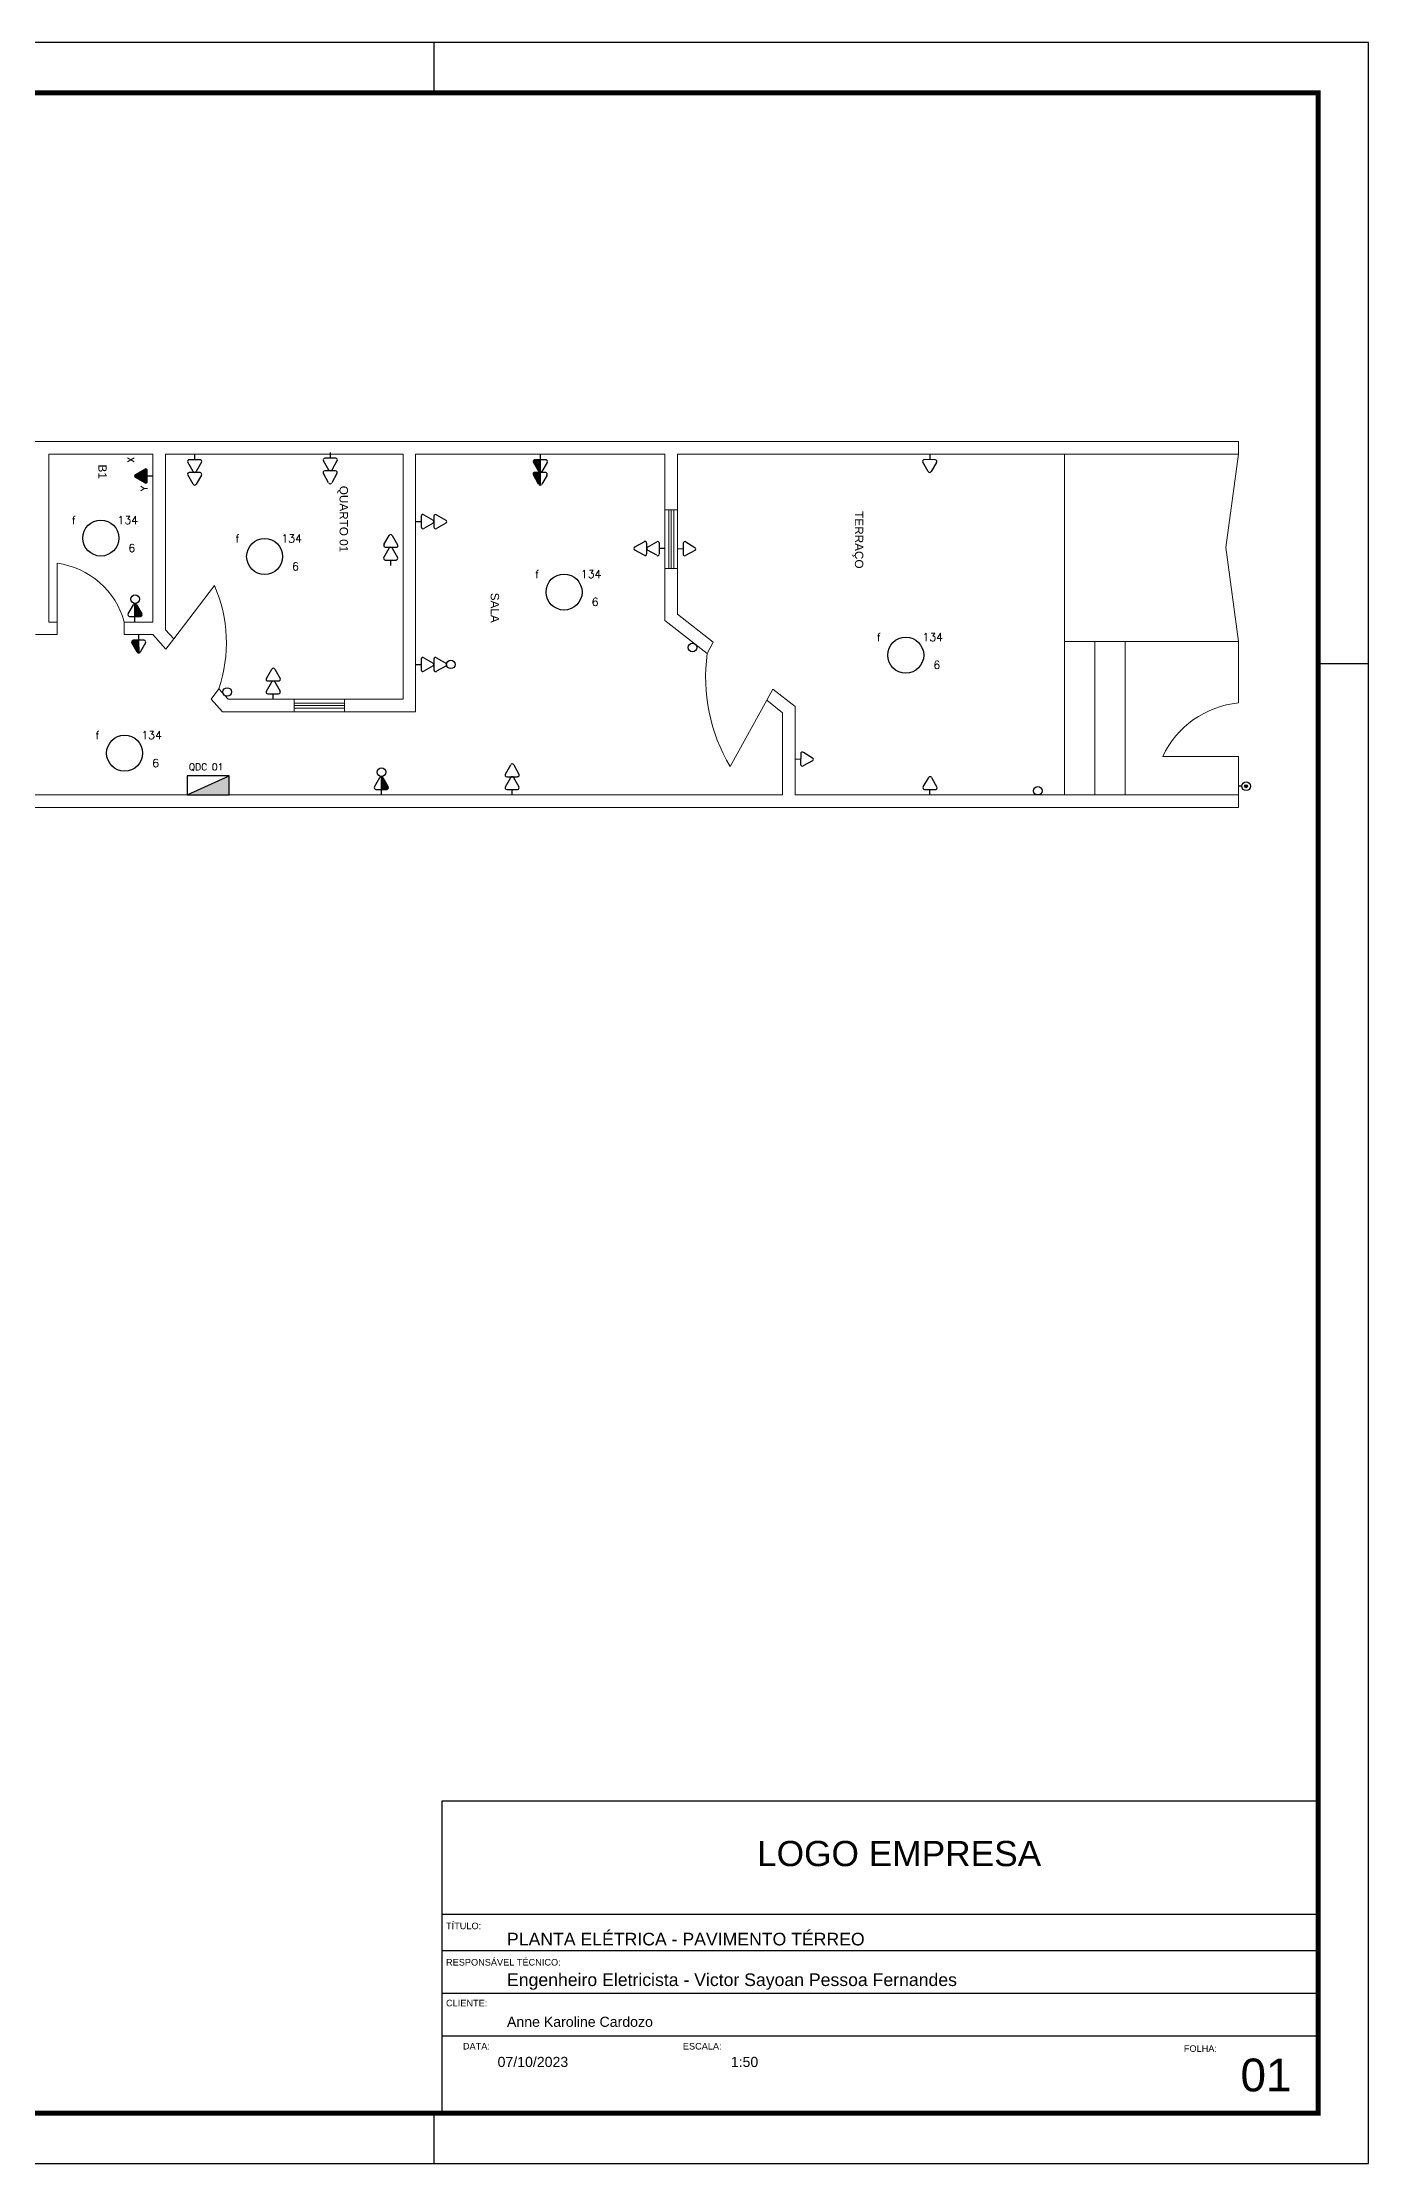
# Model space of a CAD drawing. Header units: metres. Extents: x 3280 to 6564, y 1577 to 3169.
# Drawn here: x 3299.74 to 3315.53, y 1576.5 to 1601.77 of the extents above; entities that cross this region are included whole.
import ezdxf
from ezdxf.enums import TextEntityAlignment as Align

# ---------------------------------------------------------------- set-up
doc = ezdxf.new("R2010")
doc.units = ezdxf.units.M
doc.linetypes.add('ACAD_ISO02W100', pattern=[15, 12, -3])
doc.linetypes.add('Contínuo', pattern=[0])
for name, color, linetype in [('ARQ-FOLHA', 7, 'Continuous'), ('ILUMINAÇÃO', 1, 'Contínuo'), ('INTERRUPTORES', 1, 'Continuous'), ('Quadros de Dist.', 1, 'Continuous'), ('TOMADAS-ENERGIA', 1, 'Continuous')]:
    doc.layers.add(name, color=color, linetype=linetype)
for name, color, linetype, lineweight in [('JANELA', 250, 'Continuous', 15), ('PAREDES', 7, 'Continuous', 5), ('PORTAS', 8, 'Continuous', 5)]:
    doc.layers.add(name, color=color, linetype=linetype, lineweight=lineweight)
doc.styles.add('arial', font='arial.ttf')
doc.styles.add('ROMANS', font='ROMANS.shx', dxfattribs={"width": 0.8, "height": 0.1})
doc.styles.get("Standard").update_dxf_attribs({"font": 'arial.ttf'})

# ---------------------------------------------------------------- blocks, each defined once
blk = doc.blocks.new('FOLHA A2')
at = {"layer": 'ARQ-FOLHA'}
for p, q in [((594, 0), (0, 0)), ((409, -10), (409, 0)), ((594, -420), (594, 0)), ((584, -123), (594, -123)), ((409, -420), (409, -410)), ((0, -420), (594, -420))]:
    blk.add_line(p, q, dxfattribs=at)
at = {"layer": 'ARQ-FOLHA', "const_width": 1}
blk.add_lwpolyline([(25, -410), (584, -410), (584, -10), (25, -10), (25, -410)], dxfattribs=at)
blk = doc.blocks.new('Ircamp08')
blk.add_line((0, 0.8), (0, 0))
for radius in [1.04, 0.36]:
    blk.add_circle((0, 1.84), radius)
at = {"linetype": 'Continuous'}
for points in [[(-0.36, 1.84), (-0.31, 1.66), (-0.31, 2.02)], [(-0.31, 2.02), (-0.18, 1.53), (-0.18, 2.15)], [(-0.18, 1.53), (-0.31, 2.02), (-0.31, 1.66)], [(-0.18, 2.15), (0, 1.48), (0, 2.2)], [(0, 1.48), (-0.18, 2.15), (-0.18, 1.53)], [(0, 2.2), (0.18, 1.53), (0.18, 2.15)], [(0.18, 1.53), (0, 2.2), (0, 1.48)], [(0.18, 2.15), (0.31, 1.66), (0.31, 2.02)], [(0.31, 1.66), (0.18, 2.15), (0.18, 1.53)], [(0.36, 1.84), (0.31, 2.02), (0.31, 1.66)]]:
    blk.add_solid(points, dxfattribs=at)
at = {"style": 'ROMANS', "flags": 8}
blk.add_attdef('009', text='', height=1.6, dxfattribs=at).set_placement((1.3, 3.14), align=Align.MIDDLE_CENTER)
blk = doc.blocks.new('A$C0BD3781F')
blk.add_circle((0.36, 0.36), 0.36)
at = {"style": 'ROMANS', "flags": 8}
for tag, p in [('001', (0.188, 0.472)), ('009', (0.502, 0.474)), ('020', (0.356, 0.232))]:
    blk.add_attdef(tag, text='', height=0.16, dxfattribs=at).set_placement(p, align=Align.MIDDLE_CENTER)
blk = doc.blocks.new('TEBAI01')
for p, q in [((-1.62, 1.95), (-0.35, 4.14)), ((-1.3, 1.32), (1.28, 1.32)), ((0, 0), (0, 1.32)), ((0.35, 4.14), (1.63, 1.92))]:
    blk.add_line(p, q)
for centre, start, end in [((-1.3, 1.71), 143.1332, 270.777), ((0, 3.97), 26.0479, 153.9521), ((1.3, 1.71), 267.1811, 32.5689)]:
    blk.add_arc(centre, 0.393, start, end)
at = {"style": 'ROMANS', "flags": 8}
for tag, p in [('020', (-5.03, 2.2)), ('001', (3.56, 2.23))]:
    blk.add_attdef(tag, text='', height=1.6, dxfattribs=at).set_placement(p, align=Align.MIDDLE_CENTER)
blk = doc.blocks.new('A$C8d71f97b')
at = {"layer": 'TOMADAS-ENERGIA'}
for p, q in [((0.27, 0.249), (0.333, 0.359)), ((0.351, 0.218), (0.351, 0.37)), ((0.369, 0.359), (0.432, 0.248)), ((0.27, 0.097), (0.333, 0.207)), ((0.286, 0.218), (0.415, 0.218)), ((0.286, 0.066), (0.415, 0.066)), ((0.351, 0.066), (0.351, 0.218)), ((0.351, 0), (0.351, 0.066)), ((0.369, 0.207), (0.432, 0.096))]:
    blk.add_line(p, q, dxfattribs=at)
for centre, start, end in [((0.351, 0.35), 26.0479, 153.9521), ((0.286, 0.238), 143.1332, 270.777), ((0.286, 0.086), 143.1332, 270.777), ((0.351, 0.198), 26.0479, 153.9521), ((0.416, 0.238), 267.1811, 32.5689), ((0.416, 0.086), 267.1811, 32.5689)]:
    blk.add_arc(centre, 0.0197, start, end, dxfattribs=at)
at = {"layer": 'TOMADAS-ENERGIA', "linetype": 'Continuous'}
for points in [[(0.351, 0.37), (0.432, 0.248), (0.361, 0.367)], [(0.432, 0.248), (0.351, 0.37), (0.436, 0.238)], [(0.351, 0.218), (0.436, 0.238), (0.351, 0.37)], [(0.369, 0.359), (0.361, 0.367), (0.432, 0.248)], [(0.436, 0.238), (0.351, 0.218), (0.433, 0.228)], [(0.415, 0.218), (0.433, 0.228), (0.351, 0.218)], [(0.351, 0.218), (0.432, 0.096), (0.361, 0.215)], [(0.432, 0.096), (0.351, 0.218), (0.436, 0.086)], [(0.351, 0.066), (0.436, 0.086), (0.351, 0.218)], [(0.436, 0.086), (0.351, 0.066), (0.433, 0.076)], [(0.415, 0.066), (0.433, 0.076), (0.351, 0.066)], [(0.369, 0.207), (0.361, 0.215), (0.432, 0.096)], [(0.433, 0.228), (0.415, 0.218), (0.425, 0.22)], [(0.433, 0.076), (0.415, 0.066), (0.425, 0.068)]]:
    blk.add_solid(points, dxfattribs=at)
at = {"layer": 'TOMADAS-ENERGIA', "style": 'ROMANS', "flags": 8}
for tag, p in [('020', (0.103, 0.11)), ('001', (0.52, 0.108))]:
    blk.add_attdef(tag, text='', height=0.08, dxfattribs=at).set_placement(p, align=Align.MIDDLE_CENTER)
blk = doc.blocks.new('A$C93b2c405')
at = {"layer": 'TOMADAS-ENERGIA'}
for p, q in [((0.252, 0.163), (0.188, 0.274)), ((0.334, 0.304), (0.205, 0.304)), ((0.269, 0.37), (0.269, 0.304)), ((0.35, 0.273), (0.287, 0.163)), ((0.251, 0.011), (0.188, 0.122)), ((0.334, 0.152), (0.205, 0.152)), ((0.35, 0.121), (0.287, 0.011))]:
    blk.add_line(p, q, dxfattribs=at)
for centre, start, end in [((0.205, 0.284), 87.1811, 212.5689), ((0.335, 0.284), 323.1332, 90.777), ((0.204, 0.132), 87.1811, 212.5689), ((0.269, 0.02), 206.0479, 333.9521), ((0.269, 0.172), 206.0479, 333.9521), ((0.334, 0.132), 323.1332, 90.777)]:
    blk.add_arc(centre, 0.0197, start, end, dxfattribs=at)
at = {"layer": 'TOMADAS-ENERGIA', "style": 'ROMANS', "flags": 8}
for tag, p in [('001', (0.091, 0.259)), ('020', (0.521, 0.26))]:
    blk.add_attdef(tag, text='', height=0.08, rotation=180, dxfattribs=at).set_placement(p, align=Align.MIDDLE_CENTER)
blk = doc.blocks.new('Ir1s01')
blk.add_circle((0, 1.02), 1.02)
at = {"style": 'ROMANS', "flags": 8}
blk.add_attdef('009', text='', height=1.6, dxfattribs=at).set_placement((1.81, 2.29), align=Align.MIDDLE_CENTER)
blk = doc.blocks.new('A$C5681756B')
at = {"layer": 'Quadros de Dist.'}
for p, q in [((0.951, 0.228), (0.452, 0.228)), ((0.452, 0.228), (0.452, 0)), ((0.452, 0), (0.951, 0.228)), ((0.951, 0), (0.951, 0.228)), ((0.452, 0), (0.951, 0))]:
    blk.add_line(p, q, dxfattribs=at)
at = {"layer": 'Quadros de Dist.', "linetype": 'Continuous'}
blk.add_solid([(0.951, 0.227), (0.452, 0), (0.951, 0)], dxfattribs=at)
at = {"layer": 'Quadros de Dist.', "style": 'ROMANS', "flags": 8}
for tag, p in [('020', (0.206, 0.334)), ('001', (1.041, 0.331))]:
    blk.add_attdef(tag, text='', height=0.16, dxfattribs=at).set_placement(p, align=Align.MIDDLE_CENTER)
blk = doc.blocks.new('TEMED02')
for p, q in [((-1.62, 1.95), (-0.35, 4.14)), ((-1.3, 1.32), (1.28, 1.32)), ((0, 1.32), (0, 4.36)), ((0, 0), (0, 1.32)), ((0.35, 4.14), (1.63, 1.92))]:
    blk.add_line(p, q)
for centre, start, end in [((-1.3, 1.71), 143.1332, 270.777), ((0, 3.97), 26.0479, 153.9521), ((1.3, 1.71), 267.1811, 32.5689)]:
    blk.add_arc(centre, 0.393, start, end)
at = {"linetype": 'Continuous'}
for points in [[(0, 4.36), (1.63, 1.92), (0.21, 4.3)], [(1.63, 1.92), (0, 4.36), (1.69, 1.72)], [(0, 1.32), (1.69, 1.72), (0, 4.36)], [(1.69, 1.72), (0, 1.32), (1.64, 1.52)], [(1.28, 1.32), (1.64, 1.52), (0, 1.32)], [(0.35, 4.14), (0.21, 4.3), (1.63, 1.92)], [(1.64, 1.52), (1.28, 1.32), (1.49, 1.37)]]:
    blk.add_solid(points, dxfattribs=at)
at = {"style": 'ROMANS', "flags": 8}
for tag, p in [('020', (-4.96, 2.19)), ('001', (3.39, 2.17))]:
    blk.add_attdef(tag, text='', height=1.6, dxfattribs=at).set_placement(p, align=Align.MIDDLE_CENTER)
blk = doc.blocks.new('TEALT03')
for p, q in [((-1.62, 1.95), (-0.35, 4.14)), ((-1.3, 1.32), (1.28, 1.32)), ((0, 0), (0, 1.32)), ((0.35, 4.14), (1.63, 1.92))]:
    blk.add_line(p, q)
for centre, start, end in [((-1.3, 1.71), 143.1332, 270.777), ((0, 3.97), 26.0479, 153.9521), ((1.3, 1.71), 267.1811, 32.5689)]:
    blk.add_arc(centre, 0.393, start, end)
at = {"linetype": 'Continuous'}
for points in [[(-1.69, 1.75), (1.28, 1.32), (-1.62, 1.95)], [(1.28, 1.32), (-1.69, 1.75), (-1.31, 1.32)], [(-1.66, 1.54), (-1.31, 1.32), (-1.69, 1.75)], [(-1.31, 1.32), (-1.66, 1.54), (-1.51, 1.38)], [(-1.62, 1.95), (1.49, 1.37), (-0.35, 4.14)], [(1.49, 1.37), (-1.62, 1.95), (1.28, 1.32)], [(-0.35, 4.14), (1.64, 1.52), (-0.21, 4.3)], [(1.64, 1.52), (-0.35, 4.14), (1.49, 1.37)], [(-0.21, 4.3), (1.69, 1.72), (0, 4.36)], [(1.69, 1.72), (-0.21, 4.3), (1.64, 1.52)], [(0, 4.36), (1.63, 1.92), (0.21, 4.3)], [(1.63, 1.92), (0, 4.36), (1.69, 1.72)], [(0.35, 4.14), (0.21, 4.3), (1.63, 1.92)]]:
    blk.add_solid(points, dxfattribs=at)
at = {"style": 'ROMANS', "flags": 8}
for tag, p in [('020', (-4.82, 2.03)), ('001', (3.51, 2.07))]:
    blk.add_attdef(tag, text='', height=1.6, dxfattribs=at).set_placement(p, align=Align.MIDDLE_CENTER)

msp = doc.modelspace()

# ---------------------------------------------------------------- linework, layer by layer
at = {"layer": 'ARQ-FOLHA'}
for p, q in [((3314.933, 1580.822), (3304.496, 1580.822)), ((3304.496, 1580.822), (3304.496, 1577.105)), ((3314.933, 1579.47), (3304.496, 1579.47)), ((3304.496, 1579.1), (3304.496, 1579.1)), ((3314.933, 1579.037), (3304.496, 1579.037)), ((3304.496, 1578.531), (3304.496, 1578.531)), ((3314.933, 1578.528), (3304.496, 1578.528)), ((3314.933, 1578.02), (3304.496, 1578.02))]:
    msp.add_line(p, q, dxfattribs=at)
at = {"layer": 'JANELA'}
for p, q in [((3307.154, 1596.201), (3307.304, 1596.201)), ((3307.154, 1595.501), (3307.304, 1595.501)), ((3302.738, 1593.945), (3302.738, 1593.795)), ((3303.338, 1593.945), (3303.338, 1593.795))]:
    msp.add_line(p, q, dxfattribs=at)
at = {"layer": 'JANELA', "linetype": 'ACAD_ISO02W100'}
for p, q in [((3307.199, 1596.201), (3307.199, 1595.501)), ((3307.229, 1596.201), (3307.229, 1595.501)), ((3307.259, 1596.201), (3307.259, 1595.501)), ((3303.338, 1593.9), (3302.738, 1593.9)), ((3303.338, 1593.87), (3302.738, 1593.87)), ((3303.338, 1593.84), (3302.738, 1593.84))]:
    msp.add_line(p, q, dxfattribs=at)
at = {"layer": 'PAREDES'}
for p, q in [((3304.184, 1597.015), (3297.205, 1597.015)), ((3301.054, 1596.865), (3299.814, 1596.865)), ((3301.054, 1596.865), (3299.814, 1596.865)), ((3299.814, 1596.865), (3299.814, 1594.865)), ((3301.054, 1594.865), (3301.054, 1596.865)), ((3304.034, 1596.865), (3301.204, 1596.865)), ((3304.034, 1596.865), (3301.204, 1596.865)), ((3301.204, 1594.773), (3301.204, 1596.865)), ((3304.034, 1596.865), (3304.034, 1593.945)), ((3307.154, 1597.015), (3304.184, 1597.015)), ((3307.154, 1596.865), (3304.184, 1596.865)), ((3304.184, 1596.865), (3304.184, 1593.795)), ((3311.914, 1597.015), (3307.154, 1597.015)), ((3307.154, 1596.865), (3307.154, 1594.885)), ((3311.914, 1596.865), (3307.304, 1596.865)), ((3307.304, 1596.865), (3307.304, 1594.958)), ((3313.984, 1597.015), (3311.914, 1597.015)), ((3313.984, 1596.865), (3311.914, 1596.865)), ((3311.914, 1596.865), (3311.914, 1592.805)), ((3313.984, 1596.865), (3313.984, 1597.015)), ((3299.814, 1594.865), (3299.914, 1594.865)), ((3299.914, 1594.865), (3299.914, 1594.715)), ((3301.054, 1594.865), (3300.714, 1594.865)), ((3300.714, 1594.865), (3300.714, 1594.715)), ((3307.658, 1594.489), (3307.154, 1594.885)), ((3307.729, 1594.624), (3307.304, 1594.958)), ((3299.814, 1594.715), (3299.655, 1594.715)), ((3299.814, 1594.715), (3299.914, 1594.715)), ((3299.814, 1594.715), (3299.914, 1594.715)), ((3301.054, 1594.715), (3300.714, 1594.715)), ((3301.21, 1594.542), (3301.054, 1594.715)), ((3301.21, 1594.542), (3301.054, 1594.715)), ((3301.302, 1594.664), (3301.204, 1594.773)), ((3301.302, 1594.664), (3301.21, 1594.542)), ((3307.656, 1594.491), (3307.729, 1594.624)), ((3313.984, 1594.635), (3311.914, 1594.635)), ((3312.274, 1594.635), (3312.274, 1592.805)), ((3312.634, 1594.635), (3312.634, 1592.805)), ((3301.839, 1594.069), (3301.747, 1593.948)), ((3301.839, 1594.07), (3301.95, 1593.945)), ((3308.366, 1593.933), (3308.439, 1594.066)), ((3308.704, 1593.858), (3308.439, 1594.066)), ((3301.747, 1593.948), (3301.884, 1593.795)), ((3304.184, 1593.795), (3301.884, 1593.795)), ((3304.034, 1593.945), (3301.95, 1593.945)), ((3308.554, 1593.785), (3308.366, 1593.933)), ((3308.554, 1592.805), (3308.554, 1593.785)), ((3308.704, 1592.805), (3308.704, 1593.858)), ((3308.554, 1592.805), (3293.615, 1592.805)), ((3311.914, 1592.805), (3308.704, 1592.805)), ((3313.984, 1592.805), (3311.914, 1592.805)), ((3313.984, 1592.805), (3313.984, 1592.655)), ((3308.554, 1592.655), (3293.465, 1592.655)), ((3311.914, 1592.655), (3308.554, 1592.655)), ((3313.984, 1592.655), (3311.914, 1592.655))]:
    msp.add_line(p, q, dxfattribs=at)
at = {"layer": 'PORTAS'}
for p, q in [((3313.984, 1596.865), (3313.834, 1595.755)), ((3299.914, 1594.865), (3299.914, 1595.565)), ((3313.834, 1595.755), (3313.984, 1594.635)), ((3301.302, 1594.664), (3301.787, 1595.3)), ((3308.366, 1593.933), (3307.931, 1593.145)), ((3313.984, 1593.265), (3313.084, 1593.265)), ((3313.984, 1593.265), (3313.984, 1592.805))]:
    msp.add_line(p, q, dxfattribs=at)
msp.add_lwpolyline([(3313.984, 1594.635), (3313.984, 1593.901)], dxfattribs=at)
for centre, radius, start, end in [((3299.788, 1594.614), 0.959, 15.1677, 82.4605), ((3300.24, 1594.619), 1.69, 341.0514, 23.779), ((3309.689, 1594.201), 2.051, 171.9421, 211.0032), ((3314.093, 1592.792), 1.115, 95.6246, 154.8918)]:
    msp.add_arc(centre, radius, start, end, dxfattribs=at)

# ---------------------------------------------------------------- block references
for p in [(3301.282, 1596.495), (3302.897, 1596.513)]:
    msp.add_blockref('A$C93b2c405', p)
for name, p, rotation in [('A$C8d71f97b', (3306.02, 1596.863), 179.6985197882037), ('A$C93b2c405', (3304.554, 1595.792), 89.99999999999997), ('A$C93b2c405', (3304.157, 1595.908), 180), ('A$C93b2c405', (3306.784, 1596.01), 269.9999999999999), ('A$C93b2c405', (3302.757, 1594.315), 179.9999999999999), ('A$C93b2c405', (3304.554, 1594.09), 89.99999999999997), ('A$C93b2c405', (3305.603, 1593.175), 180)]:
    msp.add_blockref(name, p, dxfattribs=dict(rotation=rotation))
at = {"layer": 'ARQ-FOLHA', "xscale": 0.06015716962304515, "yscale": 0.06015716962304515, "zscale": 0.06015716962304515}
msp.add_blockref('FOLHA A2', (3279.801, 1601.769), dxfattribs=at)
at = {"layer": 'ILUMINAÇÃO'}
ref = msp.add_blockref('A$C0BD3781F', (3300.219, 1595.651), dxfattribs=dict(at, xscale=0.5957684291816475, yscale=0.5957684291816475, zscale=0.5957684291816475))
ref.add_attrib('020', '6', dxfattribs={"layer": '0', "height": 0.0953, "style": 'ROMANS', "flags": 8}).set_placement((3300.803, 1595.747), align=Align.MIDDLE_CENTER)
ref.add_attrib('009', '134', dxfattribs={"layer": '0', "height": 0.0953, "style": 'ROMANS', "flags": 8}).set_placement((3300.755, 1596.08), align=Align.MIDDLE_CENTER)
ref.add_attrib('001', 'f', dxfattribs={"layer": '0', "height": 0.0953, "style": 'ROMANS', "flags": 8}).set_placement((3300.112, 1596.08), align=Align.MIDDLE_CENTER)
ref = msp.add_blockref('A$C0BD3781F', (3302.171, 1595.432), dxfattribs=dict(at, xscale=0.5957684291816475, yscale=0.5957684291816475, zscale=0.5957684291816475))
ref.add_attrib('020', '6', dxfattribs={"layer": '0', "height": 0.0953, "style": 'ROMANS', "flags": 8}).set_placement((3302.754, 1595.528), align=Align.MIDDLE_CENTER)
ref.add_attrib('009', '134', dxfattribs={"layer": '0', "height": 0.0953, "style": 'ROMANS', "flags": 8}).set_placement((3302.707, 1595.861), align=Align.MIDDLE_CENTER)
ref.add_attrib('001', 'f', dxfattribs={"layer": '0', "height": 0.0953, "style": 'ROMANS', "flags": 8}).set_placement((3302.063, 1595.861), align=Align.MIDDLE_CENTER)
ref = msp.add_blockref('A$C0BD3781F', (3305.737, 1595.008), dxfattribs=dict(at, xscale=0.5957684291816475, yscale=0.5957684291816475, zscale=0.5957684291816475))
ref.add_attrib('020', '6', dxfattribs={"layer": '0', "height": 0.0953, "style": 'ROMANS', "flags": 8}).set_placement((3306.321, 1595.105), align=Align.MIDDLE_CENTER)
ref.add_attrib('009', '134', dxfattribs={"layer": '0', "height": 0.0953, "style": 'ROMANS', "flags": 8}).set_placement((3306.274, 1595.437), align=Align.MIDDLE_CENTER)
ref.add_attrib('001', 'f', dxfattribs={"layer": '0', "height": 0.0953, "style": 'ROMANS', "flags": 8}).set_placement((3305.63, 1595.437), align=Align.MIDDLE_CENTER)
ref = msp.add_blockref('A$C0BD3781F', (3309.807, 1594.257), dxfattribs=dict(at, xscale=0.5957684291816475, yscale=0.5957684291816475, zscale=0.5957684291816475))
ref.add_attrib('020', '6', dxfattribs={"layer": '0', "height": 0.0953, "style": 'ROMANS', "flags": 8}).set_placement((3310.391, 1594.354), align=Align.MIDDLE_CENTER)
ref.add_attrib('009', '134', dxfattribs={"layer": '0', "height": 0.0953, "style": 'ROMANS', "flags": 8}).set_placement((3310.343, 1594.686), align=Align.MIDDLE_CENTER)
ref.add_attrib('001', 'f', dxfattribs={"layer": '0', "height": 0.0953, "style": 'ROMANS', "flags": 8}).set_placement((3309.7, 1594.686), align=Align.MIDDLE_CENTER)
ref = msp.add_blockref('A$C0BD3781F', (3300.503, 1593.089), dxfattribs=dict(at, xscale=0.5957684291816475, yscale=0.5957684291816475, zscale=0.5957684291816475))
ref.add_attrib('020', '6', dxfattribs={"layer": '0', "height": 0.0953, "style": 'ROMANS', "flags": 8}).set_placement((3301.087, 1593.186), align=Align.MIDDLE_CENTER)
ref.add_attrib('009', '134', dxfattribs={"layer": '0', "height": 0.0953, "style": 'ROMANS', "flags": 8}).set_placement((3301.039, 1593.518), align=Align.MIDDLE_CENTER)
ref.add_attrib('001', 'f', dxfattribs={"layer": '0', "height": 0.0953, "style": 'ROMANS', "flags": 8}).set_placement((3300.396, 1593.518), align=Align.MIDDLE_CENTER)
at = {"layer": 'INTERRUPTORES'}
for name, p, xscale, yscale, zscale, rotation in [('Ir1s01', (3300.893, 1595.137), 0.05000000000018189, 0.05000000000018189, 0.05000000000018189, 89.99999999999999), ('Ir1s01', (3307.532, 1594.563), 0.05000000000018189, 0.05000000000018189, 0.05000000000018189, 89.99999999999999), ('Ir1s01', (3304.655, 1594.361), 0.05000000000018189, 0.05000000000018189, 0.05000000000018189, 89.99999999999999), ('Ir1s01', (3301.991, 1594.032), 0.05000000000018189, 0.05000000000018189, 0.05000000000018189, 89.99999999999999), ('Ir1s01', (3303.828, 1593.077), 0.05000000000018189, 0.05000000000018189, 0.05000000000018189, 89.99999999999999), ('Ir1s01', (3311.647, 1592.856), 0.05000000000018189, 0.05000000000018189, 0.05000000000018189, 89.99999999999999), ('Ircamp08', (3313.984, 1592.909), 0.05, 0.05, 0.05, 270)]:
    msp.add_blockref(name, p, dxfattribs=dict(at, xscale=xscale, yscale=yscale, zscale=zscale, rotation=rotation))
at = {"layer": 'Quadros de Dist.'}
ref = msp.add_blockref('A$C5681756B', (3301.01, 1592.805), dxfattribs=at)
ref.add_attrib('020', 'QDC 01', dxfattribs={"height": 0.08, "style": 'ROMANS', "flags": 8}).set_placement((3301.688, 1593.139), align=Align.MIDDLE_CENTER)
at = {"layer": 'TOMADAS-ENERGIA'}
ref = msp.add_blockref('TEALT03', (3301.054, 1596.604), dxfattribs=dict(at, xscale=0.04999999999999999, yscale=0.04999999999999999, zscale=0.04999999999999999, rotation=90))
ref.add_attrib('001', 'X', dxfattribs={"layer": '0', "height": 0.08, "rotation": 90, "style": 'ROMANS'}).set_placement((3300.791, 1596.799), align=Align.MIDDLE_CENTER)
ref.add_attrib('020', 'Y', dxfattribs={"layer": '0', "height": 0.08, "rotation": 90, "style": 'ROMANS'}).set_placement((3300.952, 1596.457), align=Align.MIDDLE_CENTER)
for name, p, xscale, yscale, zscale, rotation in [('TEBAI01', (3310.309, 1596.865), 0.05000000004656614, 0.05000000004656614, 0.05000000004656614, 178.9787498564062), ('TEBAI01', (3307.304, 1595.74), 0.05000000004656614, 0.05000000004656614, 0.05000000004656614, 268.9787498564062), ('TEMED02', (3300.884, 1594.715), 0.05000000004656612, 0.05000000004656612, 0.05000000004656612, 180.5747623271488), ('TEBAI01', (3308.704, 1593.234), 0.05000000004656614, 0.05000000004656614, 0.05000000004656614, 268.9787498564062), ('TEBAI01', (3310.309, 1592.805), 0.05000000004656614, 0.05000000004656614, 0.05000000004656614, 358.9787498564063)]:
    msp.add_blockref(name, p, dxfattribs=dict(at, xscale=xscale, yscale=yscale, zscale=zscale, rotation=rotation))
at = {"layer": 'TOMADAS-ENERGIA', "xscale": 0.05000000004656612, "yscale": 0.05000000004656612, "zscale": 0.05000000004656612}
for p in [(3300.841, 1594.865), (3303.776, 1592.805)]:
    msp.add_blockref('TEMED02', p, dxfattribs=at)

# ---------------------------------------------------------------- texts
at = {"layer": 'ARQ-FOLHA', "style": 'arial'}
for s, height, p in [('LOGO EMPRESA', 0.30079, (3308.25, 1580.046)), ('TÍTULO:', 0.0782, (3304.546, 1579.295)), ('PLANTA ELÉTRICA - PAVIMENTO TÉRREO', 0.15039, (3305.272, 1579.102)), ('RESPONSÁVEL TÉCNICO:', 0.0782, (3304.546, 1578.862)), ('Engenheiro Eletricista - Victor Sayoan Pessoa Fernandes', 0.15039, (3305.272, 1578.618)), ('CLIENTE:', 0.0782, (3304.546, 1578.376)), ('Anne Karoline Cardozo', 0.12031, (3305.272, 1578.132)), ('DATA:', 0.0782, (3304.747, 1577.862)), ('ESCALA:', 0.0782, (3307.367, 1577.862)), ('FOLHA:', 0.0782, (3313.334, 1577.834)), ('07/10/2023', 0.1203, (3305.16, 1577.654)), ('1:50', 0.1203, (3307.938, 1577.654))]:
    msp.add_text(s, height=height, dxfattribs=at).set_placement(p)
msp.add_attdef('01', (3314.009, 1577.363), '01', height=0.391, dxfattribs=at)
at = {"layer": 'PAREDES', "char_height": 0.1, "attachment_point": 1, "rotation": 270}
for s, width, gutter_width, insert in [('B1', 0.8643, 1, (3300.504, 1596.742)), ('QUARTO 01', 2.40109, 1.5, (3303.378, 1596.488)), ('TERRAÇO', 2.61891, 12.5, (3309.516, 1596.185)), ('SALA', 2.86395, 1.5, (3305.178, 1595.214))]:
    msp.add_mtext_dynamic_manual_height_columns(s, width=width, gutter_width=gutter_width, heights=[0], dxfattribs=dict(at, insert=insert))

doc.saveas('drawing.dxf')
